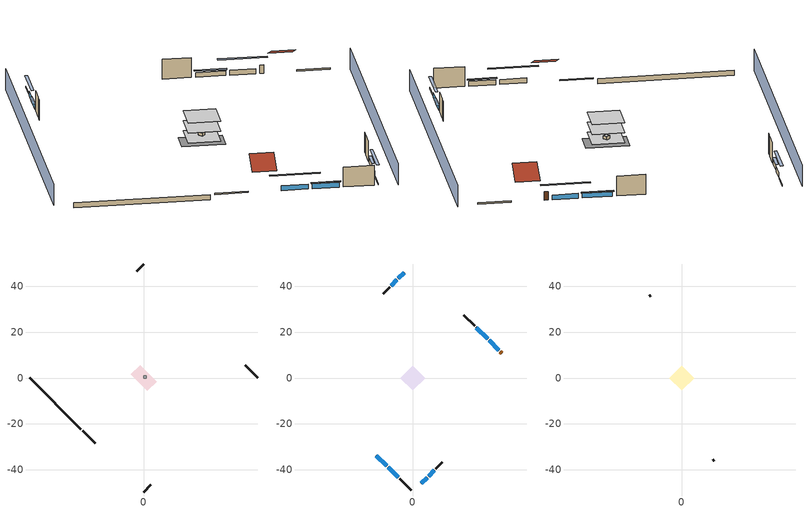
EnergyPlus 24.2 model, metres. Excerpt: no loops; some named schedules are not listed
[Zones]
central ac and furnace airloop ret air zone
 floor adiabatic (AdiabaticConst): 0,0 0,1 1,1 1,0 z0
 wall adiabatic (AdiabaticConst): 0,1 0,0 1,0 1,1 0,1 z0:1
 ceiling adiabatic (AdiabaticConst): 1,0 1,1 0,1 0,0 z1
crawlspace - vented
 floor foundation (Slab1 construction): -5.57,1.59 -1.59,5.57 5.57,-1.59 1.59,-5.57 z-0.91
 wall outside (RimJoist1 construction): -26.63,-22.94 -21.11,-28.46 z0.3:0.61
 wall outside (RimJoist2 construction): 0,49.57 -3.06,46.51 z0.3:0.61
 wall outside (RimJoist3 construction): 49.57,0 44.05,5.52 z0.3:0.61
 wall outside (RimJoist4 construction): 0,-49.57 3.06,-46.51 z0.3:0.61
 wall foundation (FoundationWall1 construction): -49.57,0 -27.29,-22.29 z-0.91:0.3
conditioned space
 floor to crawlspace - vented (Floor1 construction): -5.34,0 0,5.34 5.34,0 0,-5.34 z0.3
 floor adiabatic (AdiabaticFloorConstruction): -5.34,0 0,5.34 5.34,0 0,-5.34 z2.74
 wall outside (AdiabaticWallConstruction 1): 38.75,10.82 38.1,11.47 z0.3:2.34
 wall outside (AdiabaticWallConstruction): -15.81,-33.77 -11.4,-38.18 / -10.74,-38.83 -6.33,-43.24 z0.3:1.49; -3.72,45.86 -6.23,43.34 / -6.89,42.69 -9.4,40.17 / 37.45,12.13 33.17,16.4 / 3.72,-45.86 6.23,-43.34 / 6.89,-42.69 9.4,-40.17 z0.3:1.46; 32.51,17.06 27.61,21.96 z0.3:1.43
 wall outside (Wall1 construction): -5.67,-43.9 -0.66,-48.92 z0.3:5.18
 wall outside (Wall2 construction): -10.06,39.52 -12.84,36.73 z0.3:5.18
 wall outside (Wall3 construction): 26.96,22.62 22.21,27.36 z0.3:5.18
 wall outside (Wall4 construction): 10.06,-39.52 12.84,-36.73 z0.3:5.18
 window (WindowConstruction): -15.81,-33.77 -11.4,-38.18 z0.3:1.49
 window (WindowConstruction 1): -10.74,-38.83 -6.33,-43.24 z0.3:1.49
 window (WindowConstruction 2): -3.72,45.85 -6.23,43.34 z0.3:1.46
 window (WindowConstruction 3): -6.89,42.69 -9.4,40.17 z0.3:1.46
 window (WindowConstruction 4): 37.44,12.13 33.17,16.4 z0.3:1.46
 window (WindowConstruction 5): 32.51,17.06 27.61,21.96 z0.3:1.43
 window (WindowConstruction 6): 3.72,-45.85 6.23,-43.34 z0.3:1.46
 window (WindowConstruction 7): 6.89,-42.69 9.4,-40.17 z0.3:1.46
 door (Door): 38.75,10.82 38.1,11.47 z0.3:2.34
 ceiling adiabatic (AdiabaticFloorConstruction): 0,-5.34 5.34,0 0,5.34 -5.34,0 z2.74
attic - vented
 floor to conditioned space (Floor2 construction Reversed): -5.34,0 0,5.34 5.34,0 0,-5.34 z5.18
 wall outside (Wall5 construction): -13.5,36.07 -14.07,35.5 z0.3:5.18
 wall outside (Wall6 construction): 13.5,-36.07 14.07,-35.5 z0.3:5.18
 roof outside (Roof1 construction): -16.46,-33.11,5.18 -12.89,-29.54,7.71 -16.88,-25.55,7.71 -20.46,-29.12,5.18
 roof outside (Roof2 construction): 39.41,10.17,5.18 35.83,6.6,7.71 39.83,2.6,7.71 43.4,6.17,5.18
shading: 3.23,-52.81 52.81,-3.23 / -3.23,52.81 -52.81,3.23 z0:5.18; -9.46,-40.12 -17.75,-31.83 -18.18,-32.26 -9.89,-40.55 z4.24; -6.11,-43.46 -10.95,-38.62 -11.39,-39.05 -6.54,-43.89 z1.8; -8.17,41.4 -1.78,47.79 -2.21,48.23 -8.6,41.83 z4.21; -9.62,39.96 -6.67,42.9 -7.1,43.33 -10.05,40.39 z1.77; 31.23,18.34 39.38,10.19 39.82,10.62 31.66,18.77 z4.21; 27.4,22.18 32.73,16.85 33.16,17.28 27.83,22.61 z1.74; 8.17,-41.4 1.78,-47.79 2.21,-48.23 8.6,-41.83 z4.21; 9.62,-39.96 6.67,-42.9 7.1,-43.33 10.05,-40.39 z1.77
[Building]
Building 1: Terrain=Suburbs
[Site:Location]
Portland Intl Arpt_OR: Latitude {deg}=45.59; Longitude {deg}=-122.6; Time Zone {hr}=-8; Elevation {m}=33; Keep Site Location Information=Yes
[Site:GroundTemperature:Shallow]
10.2558, 8.96328, 8.85977, 9.47314, 11.9355, 14.3863, 16.5111, 17.8571, 17.9714, 16.8767, 14.8061, 12.4304
[Site:WaterMainsTemperature]
Calculation Method=Schedule; Temperature Schedule=mains temperature schedule
[Material] Roughness=Rough; Thermal Absorptance=0.9
Name | Thickness {m} | Conductivity {W/m-K} | Density {kg/m3} | Specific Heat {J/kg-K} | Solar Absorptance | Visible Absorptance
asphalt or fiberglass shingles | 0.00635 | 0.162714 | 1121.4 | 1465.45 | 0.85 | 0.85
ceiling loosefill ins | 0.0846667 | 0.0480833 | 16.02 | 1046.75 | 0.7 | 0.7
ceiling stud and cavity | 0.1397 | 0.0920385 | 65.682 | 1177.47 | 0.7 | 0.7
concrete 8.0 in. | 0.2032 | 1.803125 | 2242.8 | 837.4 | 0.7 | 0.7
door material | 0.04445 | 0.0612267 | 512.64 | 1214.23 | 0.7 | 0.7
floor covering | 0.0127 | 0.0433444 | 54.468 | 1339.84 | 0.6 | 0.6
floor rigid ins; wall rigid ins | 0.512978 | 0.029427 | 32.04 | 1214.23 | 0.7 | 0.7
floor stud and cavity | 0.1397 | 0.923637 | 92.3553 | 1139.71 | 0.7 | 0.7
floor stud and cavity 1 | 0.1397 | 1.75129 | 37.0049 | 1207.88 | 0.7 | 0.7
furniture material conditioned space 1 | 0.1524 | 0.115458 | 640.8 | 1214.23 | 0.6 | 0.6
gypsum board | 0.0127 | 0.160291 | 801 | 837.4 | 0.6 | 0.6
osb sheathing 0.5 in. | 0.0127 | 0.115458 | 512.64 | 1214.23 | 0.6 | 0.6
osb sheathing 0.5 in. 1 | 0.0127 | 0.115458 | 512.64 | 1214.23 | 0.7 | 0.7
osb sheathing 0.75 in. | 0.01905 | 0.115458 | 512.64 | 1214.23 | 0.7 | 0.7
rim joist stud and cavity | 0.0508 | 0.178688 | 50.32683 | 1063.81 | 0.6 | 0.6
roof rigid ins | 0.00281632 | 0.029427 | 32.04 | 1214.23 | 0.7 | 0.7
soil 0.5 in. | 0.0127 | 1.3848 | 1842.3 | 418.7 | 0.7 | 0.7
wall stud and cavity | 0.1397 | 0.550994 | 139.0536 | 1170.24 | 0.7 | 0.7
wall stud and cavity 1 | 0.1397 | 0.727959 | 139.0536 | 1170.24 | 0.6 | 0.6
wall stud and cavity 2 | 0.0889 | 0.380278 | 52.3479 | 1209.89 | 0.7 | 0.7
wall stud and cavity 3 | 0.0889 | 0.391764 | 83.0341 | 1211.67 | 0.7 | 0.7
wood siding | 0.0254 | 0.102417 | 544.68 | 1172.36 | 0.85 | 0.85
wood siding 1; wood siding 2 | 0.0254 | 0.102417 | 544.68 | 1172.36 | 0.7 | 0.7
[Material:NoMass]
Adiabatic: Roughness=Rough; Thermal Resistance {m2-K/W}=176.1; Thermal Absorptance=0.9; Solar Absorptance=0.7; Visible Absorptance=0.7
[WindowMaterial:SimpleGlazingSystem]
WindowMaterial: U-Factor {W/m2-K}=2.15764; Solar Heat Gain Coefficient=0.44
[Construction]
AdiabaticConst: Adiabatic
AdiabaticFloorConstruction: floor stud and cavity 1, floor rigid ins, osb sheathing 0.75 in., floor covering
AdiabaticWallConstruction: wood siding 1, wall rigid ins, wall stud and cavity 2, gypsum board
AdiabaticWallConstruction 1: wood siding 2, wall rigid ins, wall stud and cavity 2, gypsum board
Door: door material
Floor1 construction: floor stud and cavity, osb sheathing 0.75 in., floor covering
Floor2 construction Reversed: gypsum board, ceiling stud and cavity, ceiling loosefill ins
FoundationWall1 construction: concrete 8.0 in.
furniture construction conditioned space 1: furniture material conditioned space 1
PartitionWallConstruction: gypsum board, wall stud and cavity 3, gypsum board
RimJoist1 construction; RimJoist2 construction; RimJoist3 construction; RimJoist4 construction: wood siding, rim joist stud and cavity
Roof1 construction; Roof2 construction: asphalt or fiberglass shingles, roof rigid ins, osb sheathing 0.5 in.
Slab1 construction: soil 0.5 in.
Wall1 construction; Wall2 construction; Wall3 construction; Wall4 construction: wood siding, osb sheathing 0.5 in. 1, wall stud and cavity, gypsum board
Wall5 construction; Wall6 construction: wood siding, osb sheathing 0.5 in. 1, wall stud and cavity 1
WindowConstruction; WindowConstruction 1; WindowConstruction 2; WindowConstruction 3; WindowConstruction 4; WindowConstruction 5; WindowConstruction 6; WindowConstruction 7: WindowMaterial
[Zone] Multiplier=1
Name | Volume {m3} | Part of Total Floor Area
attic - vented | 32.1115 | Yes
central ac and furnace airloop ret air zone | 1 | No
conditioned space | 278.185 | Yes
crawlspace - vented | 69.5462 | Yes
[Space]
Name | Zone | Volume {m3} | Space Type
attic - vented 1 | attic - vented | 32.1115
central ac and furnace airloop ret air space | central ac and furnace airloop ret air zone |  | Plenum Space Type
conditioned space 1 | conditioned space | 278.185
crawlspace - vented 1 | crawlspace - vented | 69.5462
[ZoneInfiltration:EffectiveLeakageArea]
infil attic - vented 1: Zone or Space=attic - vented 1; Schedule=Always On Discrete; Effective Air Leakage Area {cm2}=1901.23; Stack Coefficient=0.000117438; Wind Coefficient=4.10224e-05
[ZoneMixing] Schedule=Always On Continuous; Design Flow Rate Calculation Method=Flow/Zone; Design Flow Rate {m3/s}=0
Name | Zone or Space | Source Zone or Space
whole house fan mix | attic - vented | conditioned space
central ac and furnace airloop_0 ZoneMixDZToCond mix | conditioned space | crawlspace - vented
central ac and furnace airloop_0 ZoneMixCondToDZ mix | crawlspace - vented | conditioned space
[SpaceList]
Plenum Space Type: central ac and furnace airloop ret air space
[OtherEquipment] Design Level Calculation Method=EquipmentLevel
Name | Fuel Type | Zone or ZoneList or Space or SpaceList | Schedule | Design Level {W} | Fraction Latent | Fraction Radiant | Fraction Lost
central ac and furnace airloop_0 RetCondToRP; central ac and furnace airloop_0 RetSensLkToRP | None | central ac and furnace airloop ret air space | Always On Discrete | 0 | 0 | 0 | 0
central ac and furnace airloop_0 RetLatLkToRP | None | central ac and furnace airloop ret air space | Always On Discrete | 0 | 1 | 0 | 0
central ac and furnace airloop_0 SupCondToLv; central ac and furnace airloop_0 SupSensLkToCond; mech vent house fan sensible load; water heater sens | None | conditioned space 1 | Always On Discrete | 0 | 0 | 0 | 0
central ac and furnace airloop_0 SupLatLkToCond; mech vent house fan latent load; water heater lat | None | conditioned space 1 | Always On Discrete | 0 | 1 | 0 | 0
clothes dryer 1 | Electricity | conditioned space 1 | clothes_dryer | 0 | 0.015 | 0.081 | 0.85
cooking range 1 | NaturalGas | conditioned space 1 | cooking_range | 2220.85 | 0.16 | 0.384 | 0.2
general water use latent | None | conditioned space 1 | general water use schedule | 44.1266 | 1 | 0 | 0
general water use sensible | None | conditioned space 1 | general water use schedule | -43.4886 | 0 | 0.6 | 0
water heater energy adjustment1 | Electricity | conditioned space 1 | Always On Discrete | 0.01 | 0 | 0 | 1
central ac and furnace airloop_0 RetCondToDZ; central ac and furnace airloop_0 SupCondToDZ; central ac and furnace airloop_0 SupSensLkToDZ | None | crawlspace - vented 1 | Always On Discrete | 0 | 0 | 0 | 0
central ac and furnace airloop_0 SupLatLkToDZ | None | crawlspace - vented 1 | Always On Discrete | 0 | 1 | 0 | 0
[SurfaceProperty:IncidentSolarMultiplier] Incident Solar Multiplier=1; Incident Solar Multiplier Schedule=trans schedule winter=0.85 summer=0.7
Window1; Window2; Window3; Window4; Window5; Window6; Window7; Window8
[InternalMass] Zone or ZoneList=conditioned space; Space or SpaceList=conditioned space 1
Name | Construction | Surface Area {m2}
furniture mass conditioned space 1 | furniture construction conditioned space 1 | 45.63397
partition wall mass | PartitionWallConstruction | 114.085
[Lights]
interior lighting: Zone or ZoneList or Space or SpaceList=conditioned space 1; Schedule=lighting_interior; Design Level Calculation Method=LightingLevel; Lighting Level {W}=237.911; Return Air Fraction=0; Fraction Radiant=0.6; Fraction Visible=0.2; Fraction Replaceable=1
[People]
occupants: Zone or ZoneList or Space or SpaceList=conditioned space 1; Number of People Schedule=occupants; Number of People Calculation Method=People; Number of People=2; Fraction Radiant=0.314171; Sensible Heat Fraction=0.56303; Activity Level Schedule=occupants activity schedule; Carbon Dioxide Generation Rate {m3/s-W}=0; Enable ASHRAE 55 Comfort Warnings=No; Mean Radiant Temperature Calculation Type=EnclosureAveraged
[ElectricEquipment] Zone or ZoneList or Space or SpaceList=conditioned space 1; Design Level Calculation Method=EquipmentLevel
Name | Schedule | Design Level {W} | Fraction Latent | Fraction Radiant | Fraction Lost
ceiling fan | ceiling_fan | 18.1589 | 0 | 0.558 | 0
clothes dryer | clothes_dryer | 1278.9 | 0.015 | 0.081 | 0.85
clothes washer | clothes_washer | 265.983 | 0.03 | 0.162 | 0.7
cooking range | cooking_range | 75.7785 | 0.16 | 0.384 | 0.2
fridge | fridge schedule | 52.0548 | 0 | 0.6 | 0
fridge 1 | fridge schedule 1 | 90.9498 | 0 | 0.6 | 0
mech vent bath fan 0 | mech vent bath fan 0 schedule | 30 | 0 | 0 | 1
mech vent house fan | mech vent house fan schedule | 0 | 0 | 0 | 1
mech vent house fan cfis | mech vent house fan cfis schedule | 0 | 0 | 0 | 0
mech vent range fan 0 | mech vent range fan 0 schedule | 30 | 0 | 0 | 1
misc plug loads | plug_loads_other | 145.912 | 0.021 | 0.558 | 0.049
misc tv | plug_loads_tv | 183.697 | 0 | 0.6 | 0
whole house fan | Always On Discrete | 0 | 0 | 0 | 1
[ZoneInfiltration:DesignFlowRate] Schedule=Always On Discrete
Name | Zone or ZoneList or Space or SpaceList | Design Flow Rate Calculation Method | Design Flow Rate {m3/s} | Air Changes per Hour {1/hr} | Constant Term Coefficient | Temperature Term Coefficient | Velocity Term Coefficient | Velocity Squared Term Coefficient
infil flow; natural vent flow; whole house fan flow | conditioned space 1 | Flow/Zone | 0
crawlspace_vented 1 duct leakage imbalance infil flow | crawlspace - vented 1 | Flow/Zone | 0
infil crawlspace - vented 1 | crawlspace - vented 1 | AirChanges/Hour |  | 2.6013 | 1 | 0 | 0 | 0
[SurfaceProperty:ExposedFoundationPerimeter]
Slab1: Exposed Perimeter Calculation Method=TotalExposedPerimeter; Total Exposed Perimeter {m}=31.51632
[AirLoopHVAC:ReturnPlenum]
Air Loop HVAC Return Plenum 1: Zone=central ac and furnace airloop ret air zone
[Foundation:Kiva]
Foundation Kiva 1: Initial Indoor Air Temperature {C}=8.6388; Wall Height Above Grade {m}=0.3048; Wall Depth Below Slab {m}=0.2032
[Foundation:Kiva:Settings]
Soil Conductivity {W/m-K}=1.3848; Soil Density {kg/m3}=1842.3; Soil Specific Heat {J/kg-K}=418.7; Ground Solar Absorptivity=0.9; Ground Thermal Absorptivity=0.9; Ground Surface Roughness {m}=0.03; Far-Field Width {m}=40; Deep-Ground Boundary Condition=ZeroFlux; Deep-Ground Depth {m}=40; Minimum Cell Dimension {m}=0.2; Maximum Cell Growth Coefficient=3; Simulation Timestep=Timestep
[Exterior:Lights]
exterior lighting: Schedule=exterior lighting schedule; Design Level {W}=9.28603
[EnergyManagementSystem:Sensor] Output:Variable or Output:Meter Index Key=crawlspace - vented
Name | Output:Variable or Output:Meter
central_ac_and_furnace_airloop_0_DZ_T_s | Zone Air Temperature
central_ac_and_furnace_airloop_0_DZ_W_s | Zone Mean Air Humidity Ratio
[Schedule:Constant]
Name | Hourly Value
Always On Continuous; Always On Discrete; mech vent house fan schedule; mech vent house fan cfis schedule | 1
occupants activity schedule | 117.228
fridge schedule; fridge schedule 1 | 0
[Schedule:Day:Interval]
trans schedule winter=0.85 summer=0.7 day; trans schedule winter=0.85 summer=0.7 day 2: No, 24:00, 0.85
trans schedule winter=0.85 summer=0.7 day 1: No, 24:00, 0.7
trans schedule winter=0.85 summer=0.7 default day; mech vent bath fan 0 schedule default day; mech vent range fan 0 schedule default day; general water use schedule default day; exterior lighting schedule default day: No, 24:00, 0
mech vent bath fan 0 schedule day: No, 04:00, 0, 05:00, 1, 24:00, 0
mech vent range fan 0 schedule day: No, 17:00, 0, 18:00, 1, 24:00, 0
general water use schedule day: No, 01:00, 0.315068, 03:00, 0.287671, 04:00, 0.342466, 05:00, 0.369863, 06:00, 0.520548, 07:00, 0.60274, 08:00, 0.534247, 10:00, 0.506849, 11:00, 0.465753, 14:00, 0.479452, 15:00, 0.534247, 16:00, 0.589041, 17:00, 0.69863, 18:00, 0.876712, 19:00, 0.890411, 20:00, 0.986301, 21:00, 1, 22:00, 0.863014, 23:00, 0.616438, 24:00, 0.465753
exterior lighting schedule day: No, 01:00, 0.566667, 03:00, 0.524167, 05:00, 0.495833, 06:00, 0.5525, 07:00, 0.623333, 08:00, 0.580833, 09:00, 0.439167, 10:00, 0.354167, 12:00, 0.34, 13:00, 0.354167, 14:00, 0.396667, 15:00, 0.425, 16:00, 0.495833, 17:00, 0.623333, 18:00, 0.793333, 19:00, 0.906667, 20:00, 0.963333, 21:00, 0.991667, 22:00, 0.920833, 23:00, 0.793333, 24:00, 0.665833
exterior lighting schedule day 1: No, 01:00, 0.528571, 03:00, 0.488929, 05:00, 0.4625, 06:00, 0.515357, 07:00, 0.581429, 08:00, 0.541786, 09:00, 0.409643, 10:00, 0.330357, 12:00, 0.317143, 13:00, 0.330357, 14:00, 0.37, 15:00, 0.396429, 16:00, 0.4625, 17:00, 0.581429, 18:00, 0.74, 19:00, 0.845714, 20:00, 0.898571, 21:00, 0.925, 22:00, 0.858929, 23:00, 0.74, 24:00, 0.621071
exterior lighting schedule day 2: No, 01:00, 0.485714, 03:00, 0.449286, 05:00, 0.425, 06:00, 0.473571, 07:00, 0.534286, 08:00, 0.497857, 09:00, 0.376429, 10:00, 0.303571, 12:00, 0.291429, 13:00, 0.303571, 14:00, 0.34, 15:00, 0.364286, 16:00, 0.425, 17:00, 0.534286, 18:00, 0.68, 19:00, 0.777143, 20:00, 0.825714, 21:00, 0.85, 22:00, 0.789286, 23:00, 0.68, 24:00, 0.570714
exterior lighting schedule day 3: No, 01:00, 0.442857, 03:00, 0.409643, 05:00, 0.3875, 06:00, 0.431786, 07:00, 0.487143, 08:00, 0.453929, 09:00, 0.343214, 10:00, 0.276786, 12:00, 0.265714, 13:00, 0.276786, 14:00, 0.31, 15:00, 0.332143, 16:00, 0.3875, 17:00, 0.487143, 18:00, 0.62, 19:00, 0.708571, 20:00, 0.752857, 21:00, 0.775, 22:00, 0.719643, 23:00, 0.62, 24:00, 0.520357
exterior lighting schedule day 4: No, 01:00, 0.4, 03:00, 0.37, 05:00, 0.35, 06:00, 0.39, 07:00, 0.44, 08:00, 0.41, 09:00, 0.31, 10:00, 0.25, 12:00, 0.24, 13:00, 0.25, 14:00, 0.28, 15:00, 0.3, 16:00, 0.35, 17:00, 0.44, 18:00, 0.56, 19:00, 0.64, 20:00, 0.68, 21:00, 0.7, 22:00, 0.65, 23:00, 0.56, 24:00, 0.47
exterior lighting schedule day 5: No, 01:00, 0.380952, 03:00, 0.352381, 05:00, 0.333333, 06:00, 0.371429, 07:00, 0.419048, 08:00, 0.390476, 09:00, 0.295238, 10:00, 0.238095, 12:00, 0.228571, 13:00, 0.238095, 14:00, 0.266667, 15:00, 0.285714, 16:00, 0.333333, 17:00, 0.419048, 18:00, 0.533333, 19:00, 0.609524, 20:00, 0.647619, 21:00, 0.666667, 22:00, 0.619048, 23:00, 0.533333, 24:00, 0.447619
exterior lighting schedule day 6: No, 01:00, 0.390476, 03:00, 0.36119, 05:00, 0.341667, 06:00, 0.380714, 07:00, 0.429524, 08:00, 0.400238, 09:00, 0.302619, 10:00, 0.244048, 12:00, 0.234286, 13:00, 0.244048, 14:00, 0.273333, 15:00, 0.292857, 16:00, 0.341667, 17:00, 0.429524, 18:00, 0.546667, 19:00, 0.624762, 20:00, 0.66381, 21:00, 0.683333, 22:00, 0.634524, 23:00, 0.546667, 24:00, 0.45881
exterior lighting schedule day 7: No, 01:00, 0.419048, 03:00, 0.387619, 05:00, 0.366667, 06:00, 0.408571, 07:00, 0.460952, 08:00, 0.429524, 09:00, 0.324762, 10:00, 0.261905, 12:00, 0.251429, 13:00, 0.261905, 14:00, 0.293333, 15:00, 0.314286, 16:00, 0.366667, 17:00, 0.460952, 18:00, 0.586667, 19:00, 0.670476, 20:00, 0.712381, 21:00, 0.733333, 22:00, 0.680952, 23:00, 0.586667, 24:00, 0.492381
exterior lighting schedule day 8: No, 01:00, 0.466667, 03:00, 0.431667, 05:00, 0.408333, 06:00, 0.455, 07:00, 0.513333, 08:00, 0.478333, 09:00, 0.361667, 10:00, 0.291667, 12:00, 0.28, 13:00, 0.291667, 14:00, 0.326667, 15:00, 0.35, 16:00, 0.408333, 17:00, 0.513333, 18:00, 0.653333, 19:00, 0.746667, 20:00, 0.793333, 21:00, 0.816667, 22:00, 0.758333, 23:00, 0.653333, 24:00, 0.548333
[Schedule:Week:Daily]
trans schedule winter=0.85 summer=0.7 Week Rule - Jan1-May26: trans schedule winter=0.85 summer=0.7 day, trans schedule winter=0.85 summer=0.7 day, trans schedule winter=0.85 summer=0.7 day, trans schedule winter=0.85 summer=0.7 day, trans schedule winter=0.85 summer=0.7 day, trans schedule winter=0.85 summer=0.7 day, trans schedule winter=0.85 summer=0.7 day, trans schedule winter=0.85 summer=0.7 default day, trans schedule winter=0.85 summer=0.7 default day, trans schedule winter=0.85 summer=0.7 default day, trans schedule winter=0.85 summer=0.7 default day, trans schedule winter=0.85 summer=0.7 default day
trans schedule winter=0.85 summer=0.7 Week Rule - May27-Jun2: trans schedule winter=0.85 summer=0.7 day, trans schedule winter=0.85 summer=0.7 day, trans schedule winter=0.85 summer=0.7 day, trans schedule winter=0.85 summer=0.7 day, trans schedule winter=0.85 summer=0.7 day, trans schedule winter=0.85 summer=0.7 day 1, trans schedule winter=0.85 summer=0.7 day 1, trans schedule winter=0.85 summer=0.7 default day, trans schedule winter=0.85 summer=0.7 default day, trans schedule winter=0.85 summer=0.7 default day, trans schedule winter=0.85 summer=0.7 default day, trans schedule winter=0.85 summer=0.7 default day
trans schedule winter=0.85 summer=0.7 Week Rule - Jun3-Sep29: trans schedule winter=0.85 summer=0.7 day 1, trans schedule winter=0.85 summer=0.7 day 1, trans schedule winter=0.85 summer=0.7 day 1, trans schedule winter=0.85 summer=0.7 day 1, trans schedule winter=0.85 summer=0.7 day 1, trans schedule winter=0.85 summer=0.7 day 1, trans schedule winter=0.85 summer=0.7 day 1, trans schedule winter=0.85 summer=0.7 default day, trans schedule winter=0.85 summer=0.7 default day, trans schedule winter=0.85 summer=0.7 default day, trans schedule winter=0.85 summer=0.7 default day, trans schedule winter=0.85 summer=0.7 default day
trans schedule winter=0.85 summer=0.7 Week Rule - Sep30-Oct6: trans schedule winter=0.85 summer=0.7 day 1, trans schedule winter=0.85 summer=0.7 day 2, trans schedule winter=0.85 summer=0.7 day 2, trans schedule winter=0.85 summer=0.7 day 2, trans schedule winter=0.85 summer=0.7 day 2, trans schedule winter=0.85 summer=0.7 day 2, trans schedule winter=0.85 summer=0.7 day 2, trans schedule winter=0.85 summer=0.7 default day, trans schedule winter=0.85 summer=0.7 default day, trans schedule winter=0.85 summer=0.7 default day, trans schedule winter=0.85 summer=0.7 default day, trans schedule winter=0.85 summer=0.7 default day
trans schedule winter=0.85 summer=0.7 Week Rule - Oct7-Dec31: trans schedule winter=0.85 summer=0.7 day 2, trans schedule winter=0.85 summer=0.7 day 2, trans schedule winter=0.85 summer=0.7 day 2, trans schedule winter=0.85 summer=0.7 day 2, trans schedule winter=0.85 summer=0.7 day 2, trans schedule winter=0.85 summer=0.7 day 2, trans schedule winter=0.85 summer=0.7 day 2, trans schedule winter=0.85 summer=0.7 default day, trans schedule winter=0.85 summer=0.7 default day, trans schedule winter=0.85 summer=0.7 default day, trans schedule winter=0.85 summer=0.7 default day, trans schedule winter=0.85 summer=0.7 default day
mech vent bath fan 0 schedule Week Rule - Jan1-Dec31: mech vent bath fan 0 schedule day, mech vent bath fan 0 schedule day, mech vent bath fan 0 schedule day, mech vent bath fan 0 schedule day, mech vent bath fan 0 schedule day, mech vent bath fan 0 schedule day, mech vent bath fan 0 schedule day, mech vent bath fan 0 schedule default day, mech vent bath fan 0 schedule default day, mech vent bath fan 0 schedule default day, mech vent bath fan 0 schedule default day, mech vent bath fan 0 schedule default day
mech vent range fan 0 schedule Week Rule - Jan1-Dec31: mech vent range fan 0 schedule day, mech vent range fan 0 schedule day, mech vent range fan 0 schedule day, mech vent range fan 0 schedule day, mech vent range fan 0 schedule day, mech vent range fan 0 schedule day, mech vent range fan 0 schedule day, mech vent range fan 0 schedule default day, mech vent range fan 0 schedule default day, mech vent range fan 0 schedule default day, mech vent range fan 0 schedule default day, mech vent range fan 0 schedule default day
general water use schedule Week Rule - Jan1-Dec31: general water use schedule day, general water use schedule day, general water use schedule day, general water use schedule day, general water use schedule day, general water use schedule day, general water use schedule day, general water use schedule default day, general water use schedule default day, general water use schedule default day, general water use schedule default day, general water use schedule default day
exterior lighting schedule Week Rule - Jan1-Jan27: exterior lighting schedule day, exterior lighting schedule day, exterior lighting schedule day, exterior lighting schedule day, exterior lighting schedule day, exterior lighting schedule day, exterior lighting schedule day, exterior lighting schedule default day, exterior lighting schedule default day, exterior lighting schedule default day, exterior lighting schedule default day, exterior lighting schedule default day
exterior lighting schedule Week Rule - Jan28-Feb3: exterior lighting schedule day, exterior lighting schedule day, exterior lighting schedule day, exterior lighting schedule day, exterior lighting schedule day 1, exterior lighting schedule day 1, exterior lighting schedule day 1, exterior lighting schedule default day, exterior lighting schedule default day, exterior lighting schedule default day, exterior lighting schedule default day, exterior lighting schedule default day
exterior lighting schedule Week Rule - Feb4-Feb24: exterior lighting schedule day 1, exterior lighting schedule day 1, exterior lighting schedule day 1, exterior lighting schedule day 1, exterior lighting schedule day 1, exterior lighting schedule day 1, exterior lighting schedule day 1, exterior lighting schedule default day, exterior lighting schedule default day, exterior lighting schedule default day, exterior lighting schedule default day, exterior lighting schedule default day
exterior lighting schedule Week Rule - Feb25-Mar3: exterior lighting schedule day 1, exterior lighting schedule day 1, exterior lighting schedule day 1, exterior lighting schedule day 1, exterior lighting schedule day 2, exterior lighting schedule day 2, exterior lighting schedule day 2, exterior lighting schedule default day, exterior lighting schedule default day, exterior lighting schedule default day, exterior lighting schedule default day, exterior lighting schedule default day
exterior lighting schedule Week Rule - Mar4-Mar31: exterior lighting schedule day 2, exterior lighting schedule day 2, exterior lighting schedule day 2, exterior lighting schedule day 2, exterior lighting schedule day 2, exterior lighting schedule day 2, exterior lighting schedule day 2, exterior lighting schedule default day, exterior lighting schedule default day, exterior lighting schedule default day, exterior lighting schedule default day, exterior lighting schedule default day
exterior lighting schedule Week Rule - Apr1-Apr28: exterior lighting schedule day 3, exterior lighting schedule day 3, exterior lighting schedule day 3, exterior lighting schedule day 3, exterior lighting schedule day 3, exterior lighting schedule day 3, exterior lighting schedule day 3, exterior lighting schedule default day, exterior lighting schedule default day, exterior lighting schedule default day, exterior lighting schedule default day, exterior lighting schedule default day
exterior lighting schedule Week Rule - Apr29-May5: exterior lighting schedule day 3, exterior lighting schedule day 3, exterior lighting schedule day 4, exterior lighting schedule day 4, exterior lighting schedule day 4, exterior lighting schedule day 4, exterior lighting schedule day 4, exterior lighting schedule default day, exterior lighting schedule default day, exterior lighting schedule default day, exterior lighting schedule default day, exterior lighting schedule default day
exterior lighting schedule Week Rule - May6-May26: exterior lighting schedule day 4, exterior lighting schedule day 4, exterior lighting schedule day 4, exterior lighting schedule day 4, exterior lighting schedule day 4, exterior lighting schedule day 4, exterior lighting schedule day 4, exterior lighting schedule default day, exterior lighting schedule default day, exterior lighting schedule default day, exterior lighting schedule default day, exterior lighting schedule default day
exterior lighting schedule Week Rule - May27-Jun2: exterior lighting schedule day 4, exterior lighting schedule day 4, exterior lighting schedule day 4, exterior lighting schedule day 4, exterior lighting schedule day 4, exterior lighting schedule day 5, exterior lighting schedule day 5, exterior lighting schedule default day, exterior lighting schedule default day, exterior lighting schedule default day, exterior lighting schedule default day, exterior lighting schedule default day
exterior lighting schedule Week Rule - Jun3-Jun30: exterior lighting schedule day 5, exterior lighting schedule day 5, exterior lighting schedule day 5, exterior lighting schedule day 5, exterior lighting schedule day 5, exterior lighting schedule day 5, exterior lighting schedule day 5, exterior lighting schedule default day, exterior lighting schedule default day, exterior lighting schedule default day, exterior lighting schedule default day, exterior lighting schedule default day
exterior lighting schedule Week Rule - Jul1-Jul28: exterior lighting schedule day 6, exterior lighting schedule day 6, exterior lighting schedule day 6, exterior lighting schedule day 6, exterior lighting schedule day 6, exterior lighting schedule day 6, exterior lighting schedule day 6, exterior lighting schedule default day, exterior lighting schedule default day, exterior lighting schedule default day, exterior lighting schedule default day, exterior lighting schedule default day
exterior lighting schedule Week Rule - Jul29-Aug4: exterior lighting schedule day 6, exterior lighting schedule day 6, exterior lighting schedule day 6, exterior lighting schedule day 7, exterior lighting schedule day 7, exterior lighting schedule day 7, exterior lighting schedule day 7, exterior lighting schedule default day, exterior lighting schedule default day, exterior lighting schedule default day, exterior lighting schedule default day, exterior lighting schedule default day
exterior lighting schedule Week Rule - Aug5-Aug25: exterior lighting schedule day 7, exterior lighting schedule day 7, exterior lighting schedule day 7, exterior lighting schedule day 7, exterior lighting schedule day 7, exterior lighting schedule day 7, exterior lighting schedule day 7, exterior lighting schedule default day, exterior lighting schedule default day, exterior lighting schedule default day, exterior lighting schedule default day, exterior lighting schedule default day
exterior lighting schedule Week Rule - Aug26-Sep1: exterior lighting schedule day 7, exterior lighting schedule day 7, exterior lighting schedule day 7, exterior lighting schedule day 7, exterior lighting schedule day 7, exterior lighting schedule day 7, exterior lighting schedule day 8, exterior lighting schedule default day, exterior lighting schedule default day, exterior lighting schedule default day, exterior lighting schedule default day, exterior lighting schedule default day
exterior lighting schedule Week Rule - Sep2-Sep29: exterior lighting schedule day 8, exterior lighting schedule day 8, exterior lighting schedule day 8, exterior lighting schedule day 8, exterior lighting schedule day 8, exterior lighting schedule day 8, exterior lighting schedule day 8, exterior lighting schedule default day, exterior lighting schedule default day, exterior lighting schedule default day, exterior lighting schedule default day, exterior lighting schedule default day
exterior lighting schedule Week Rule - Sep30-Oct6: exterior lighting schedule day 8, exterior lighting schedule day 9, exterior lighting schedule day 9, exterior lighting schedule day 9, exterior lighting schedule day 9, exterior lighting schedule day 9, exterior lighting schedule day 9, exterior lighting schedule default day, exterior lighting schedule default day, exterior lighting schedule default day, exterior lighting schedule default day, exterior lighting schedule default day
exterior lighting schedule Week Rule - Oct7-Oct27: exterior lighting schedule day 9, exterior lighting schedule day 9, exterior lighting schedule day 9, exterior lighting schedule day 9, exterior lighting schedule day 9, exterior lighting schedule day 9, exterior lighting schedule day 9, exterior lighting schedule default day, exterior lighting schedule default day, exterior lighting schedule default day, exterior lighting schedule default day, exterior lighting schedule default day
exterior lighting schedule Week Rule - Oct28-Nov3: exterior lighting schedule day 9, exterior lighting schedule day 9, exterior lighting schedule day 9, exterior lighting schedule day 9, exterior lighting schedule day 10, exterior lighting schedule day 10, exterior lighting schedule day 10, exterior lighting schedule default day, exterior lighting schedule default day, exterior lighting schedule default day, exterior lighting schedule default day, exterior lighting schedule default day
exterior lighting schedule Week Rule - Nov4-Nov24: exterior lighting schedule day 10, exterior lighting schedule day 10, exterior lighting schedule day 10, exterior lighting schedule day 10, exterior lighting schedule day 10, exterior lighting schedule day 10, exterior lighting schedule day 10, exterior lighting schedule default day, exterior lighting schedule default day, exterior lighting schedule default day, exterior lighting schedule default day, exterior lighting schedule default day
exterior lighting schedule Week Rule - Nov25-Dec1: exterior lighting schedule day 10, exterior lighting schedule day 10, exterior lighting schedule day 10, exterior lighting schedule day 10, exterior lighting schedule day 10, exterior lighting schedule day 10, exterior lighting schedule day 11, exterior lighting schedule default day, exterior lighting schedule default day, exterior lighting schedule default day, exterior lighting schedule default day, exterior lighting schedule default day
exterior lighting schedule Week Rule - Dec2-Dec31: exterior lighting schedule day 11, exterior lighting schedule day 11, exterior lighting schedule day 11, exterior lighting schedule day 11, exterior lighting schedule day 11, exterior lighting schedule day 11, exterior lighting schedule day 11, exterior lighting schedule default day, exterior lighting schedule default day, exterior lighting schedule default day, exterior lighting schedule default day, exterior lighting schedule default day
[Schedule:Year]
trans schedule winter=0.85 summer=0.7: trans schedule winter=0.85 summer=0.7 Week Rule - Jan1-May26, 1, 1, 5, 26, trans schedule winter=0.85 summer=0.7 Week Rule - May27-Jun2, 5, 27, 6, 2, trans schedule winter=0.85 summer=0.7 Week Rule - Jun3-Sep29, 6, 3, 9, 29, trans schedule winter=0.85 summer=0.7 Week Rule - Sep30-Oct6, 9, 30, 10, 6, trans schedule winter=0.85 summer=0.7 Week Rule - Oct7-Dec31, 10, 7, 12, 31
mech vent bath fan 0 schedule: mech vent bath fan 0 schedule Week Rule - Jan1-Dec31, 1, 1, 12, 31
mech vent range fan 0 schedule: mech vent range fan 0 schedule Week Rule - Jan1-Dec31, 1, 1, 12, 31
general water use schedule: general water use schedule Week Rule - Jan1-Dec31, 1, 1, 12, 31
exterior lighting schedule: exterior lighting schedule Week Rule - Jan1-Jan27, 1, 1, 1, 27, exterior lighting schedule Week Rule - Jan28-Feb3, 1, 28, 2, 3, exterior lighting schedule Week Rule - Feb4-Feb24, 2, 4, 2, 24, exterior lighting schedule Week Rule - Feb25-Mar3, 2, 25, 3, 3, exterior lighting schedule Week Rule - Mar4-Mar31, 3, 4, 3, 31, exterior lighting schedule Week Rule - Apr1-Apr28, 4, 1, 4, 28, exterior lighting schedule Week Rule - Apr29-May5, 4, 29, 5, 5, exterior lighting schedule Week Rule - May6-May26, 5, 6, 5, 26, exterior lighting schedule Week Rule - May27-Jun2, 5, 27, 6, 2, exterior lighting schedule Week Rule - Jun3-Jun30, 6, 3, 6, 30, exterior lighting schedule Week Rule - Jul1-Jul28, 7, 1, 7, 28, exterior lighting schedule Week Rule - Jul29-Aug4, 7, 29, 8, 4, exterior lighting schedule Week Rule - Aug5-Aug25, 8, 5, 8, 25, exterior lighting schedule Week Rule - Aug26-Sep1, 8, 26, 9, 1, exterior lighting schedule Week Rule - Sep2-Sep29, 9, 2, 9, 29, exterior lighting schedule Week Rule - Sep30-Oct6, 9, 30, 10, 6, exterior lighting schedule Week Rule - Oct7-Oct27, 10, 7, 10, 27, exterior lighting schedule Week Rule - Oct28-Nov3, 10, 28, 11, 3, exterior lighting schedule Week Rule - Nov4-Nov24, 11, 4, 11, 24, exterior lighting schedule Week Rule - Nov25-Dec1, 11, 25, 12, 1, exterior lighting schedule Week Rule - Dec2-Dec31, 12, 2, 12, 31
[Schedule:File] File=in.schedules.csv; Rows to Skip at Top=1; Number of Hours of Data=8760; Column Separator=Comma; Interpolate to Timestep=Yes; Minutes per Item=15; Adjust Schedule for Daylight Savings=Yes
Name | Column Number
lighting_interior | 5
occupants | 1
ceiling_fan | 4
clothes_dryer | 8
clothes_washer | 7
cooking_range | 9
plug_loads_other | 2
plug_loads_tv | 3
[Schedule:Compact]
mains temperature schedule: Through: 01/01, For: AllDays, Until: 24:00, 13.0633, Through: 01/02, For: AllDays, Until: 24:00, 13.0189, Through: 01/03, For: AllDays, Until: 24:00, 12.975, Through: 01/04, For: AllDays, Until: 24:00, 12.9328, Through: 01/05, For: AllDays, Until: 24:00, 12.8917, Through: 01/06, For: AllDays, Until: 24:00, 12.8517, Through: 01/07, For: AllDays, Until: 24:00, 12.8122, Through: 01/08, For: AllDays, Until: 24:00, 12.7744, Through: 01/09, For: AllDays, Until: 24:00, 12.7378, Through: 01/10, For: AllDays, Until: 24:00, 12.7017, Through: 01/11, For: AllDays, Until: 24:00, 12.6672, Through: 01/12, For: AllDays, Until: 24:00, 12.6339, Through: 01/13, For: AllDays, Until: 24:00, 12.6017, Through: 01/14, For: AllDays, Until: 24:00, 12.5706, Through: 01/15, For: AllDays, Until: 24:00, 12.5411, Through: 01/16, For: AllDays, Until: 24:00, 12.5122, Through: 01/17, For: AllDays, Until: 24:00, 12.485, Through: 01/18, For: AllDays, Until: 24:00, 12.4583, Through: 01/19, For: AllDays, Until: 24:00, 12.4333, Through: 01/20, For: AllDays, Until: 24:00, 12.41, Through: 01/21, For: AllDays, Until: 24:00, 12.3872, Through: 01/22, For: AllDays, Until: 24:00, 12.3661, Through: 01/23, For: AllDays, Until: 24:00, 12.3456, Through: 01/24, For: AllDays, Until: 24:00, 12.3272, Through: 01/25, For: AllDays, Until: 24:00, 12.3094, Through: 01/26, For: AllDays, Until: 24:00, 12.2933, Through: 01/27, For: AllDays, Until: 24:00, 12.2783, Through: 01/28, For: AllDays, Until: 24:00, 12.2644, Through: 01/29, For: AllDays, Until: 24:00, 12.2517, Through: 01/30, For: AllDays, Until: 24:00, 12.2406, Through: 01/31, For: AllDays, Until: 24:00, 12.2306, Through: 02/01, For: AllDays, Until: 24:00, 12.2222, Through: 02/02, For: AllDays, Until: 24:00, 12.215, Through: 02/03, For: AllDays, Until: 24:00, 12.2089, Through: 02/04, For: AllDays, Until: 24:00, 12.2039, Through: 02/05, For: AllDays, Until: 24:00, 12.2006, Through: 02/06, For: AllDays, Until: 24:00, 12.1983, Through: 02/07, For: AllDays, Until: 24:00, 12.1978, Through: 02/08, For: AllDays, Until: 24:00, 12.1978, Through: 02/09, For: AllDays, Until: 24:00, 12.2, Through: 02/10, For: AllDays, Until: 24:00, 12.2028, Through: 02/11, For: AllDays, Until: 24:00, 12.2072, Through: 02/12, For: AllDays, Until: 24:00, 12.2128, Through: 02/13, For: AllDays, Until: 24:00, 12.2194, Through: 02/14, For: AllDays, Until: 24:00, 12.2278, Through: 02/15, For: AllDays, Until: 24:00, 12.2372, Through: 02/16, For: AllDays, Until: 24:00, 12.2483, Through: 02/17, For: AllDays, Until: 24:00, 12.26, Through: 02/18, For: AllDays, Until: 24:00, 12.2733, Through: 02/19, For: AllDays, Until: 24:00, 12.2883, Through: 02/20, For: AllDays, Until: 24:00, 12.3039, Through: 02/21, For: AllDays, Until: 24:00, 12.3211, Through: 02/22, For: AllDays, Until: 24:00, 12.3394, Through: 02/23, For: AllDays, Until: 24:00, 12.3594, Through: 02/24, For: AllDays, Until: 24:00, 12.38, Through: 02/25, For: AllDays, Until: 24:00, 12.4022, Through: 02/26, For: AllDays, Until: 24:00, 12.4256, Through: 02/27, For: AllDays, Until: 24:00, 12.4506, Through: 02/28, For: AllDays, Until: 24:00, 12.4761, Through: 03/01, For: AllDays, Until: 24:00, 12.5033, Through: 03/02, For: AllDays, Until: 24:00, 12.5317, Through: 03/03, For: AllDays, Until: 24:00, 12.5611, Through: 03/04, For: AllDays, Until: 24:00, 12.5917, Through: 03/05, For: AllDays, Until: 24:00, 12.6233, Through: 03/06, For: AllDays, Until: 24:00, 12.6567, Through: 03/07, For: AllDays, Until: 24:00, 12.6906, Through: 03/08, For: AllDays, Until: 24:00, 12.7261, Through: 03/09, For: AllDays, Until: 24:00, 12.7628, Through: 03/10, For: AllDays, Until: 24:00, 12.8, Through: 03/11, For: AllDays, Until: 24:00, 12.8389, Through: 03/12, For: AllDays, Until: 24:00, 12.8789, Through: 03/13, For: AllDays, Until: 24:00, 12.9194, Through: 03/14, For: AllDays, Until: 24:00, 12.9617, Through: 03/15, For: AllDays, Until: 24:00, 13.0044, Through: 03/16, For: AllDays, Until: 24:00, 13.0489, Through: 03/17, For: AllDays, Until: 24:00, 13.0939, Through: 03/18, For: AllDays, Until: 24:00, 13.14, Through: 03/19, For: AllDays, Until: 24:00, 13.1872, Through: 03/20, For: AllDays, Until: 24:00, 13.2356, Through: 03/21, For: AllDays, Until: 24:00, 13.285, Through: 03/22, For: AllDays, Until: 24:00, 13.335, Through: 03/23, For: AllDays, Until: 24:00, 13.3861, Through: 03/24, For: AllDays, Until: 24:00, 13.4383, Through: 03/25, For: AllDays, Until: 24:00, 13.4911, Through: 03/26, For: AllDays, Until: 24:00, 13.545, Through: 03/27, For: AllDays, Until: 24:00, 13.6, Through: 03/28, For: AllDays, Until: 24:00, 13.6556, Through: 03/29, For: AllDays, Until: 24:00, 13.7122, Through: 03/30, For: AllDays, Until: 24:00, 13.77, Through: 03/31, For: AllDays, Until: 24:00, 13.8283, Through: 04/01, For: AllDays, Until: 24:00, 13.8872, Through: 04/02, For: AllDays, Until: 24:00, 13.9472, Through: 04/03, For: AllDays, Until: 24:00, 14.0078, Through: 04/04, For: AllDays, Until: 24:00, 14.0689, Through: 04/05, For: AllDays, Until: 24:00, 14.1311, Through: 04/06, For: AllDays, Until: 24:00, 14.1944, Through: 04/07, For: AllDays, Until: 24:00, 14.2578, Through: 04/08, For: AllDays, Until: 24:00, 14.3222, Through: 04/09, For: AllDays, Until: 24:00, 14.3872, Through: 04/10, For: AllDays, Until: 24:00, 14.4528, Through: 04/11, For: AllDays, Until: 24:00, 14.5189, Through: 04/12, For: AllDays, Until: 24:00, 14.5856, Through: 04/13, For: AllDays, Until: 24:00, 14.6533, Through: 04/14, For: AllDays, Until: 24:00, 14.7211, Through: 04/15, For: AllDays, Until: 24:00, 14.7894, Through: 04/16, For: AllDays, Until: 24:00, 14.8589, Through: 04/17, For: AllDays, Until: 24:00, 14.9283, Through: 04/18, For: AllDays, Until: 24:00, 14.9983, Through: 04/19, For: AllDays, Until: 24:00, 15.0689, Through: 04/20, For: AllDays, Until: 24:00, 15.14, Through: 04/21, For: AllDays, Until: 24:00, 15.2111, Through: 04/22, For: AllDays, Until: 24:00, 15.2833, Through: 04/23, For: AllDays, Until: 24:00, 15.3556, Through: 04/24, For: AllDays, Until: 24:00, 15.4278, Through: 04/25, For: AllDays, Until: 24:00, 15.5006, Through: 04/26, For: AllDays, Until: 24:00, 15.5739, Through: 04/27, For: AllDays, Until: 24:00, 15.6478, Through: 04/28, For: AllDays, Until: 24:00, 15.7211, Through: 04/29, For: AllDays, Until: 24:00, 15.7956, Through: 04/30, For: AllDays, Until: 24:00, 15.8694, Through: 05/01, For: AllDays, Until: 24:00, 15.9439, Through: 05/02, For: AllDays, Until: 24:00, 16.0189, Through: 05/03, For: AllDays, Until: 24:00, 16.0939, Through: 05/04, For: AllDays, Until: 24:00, 16.1689, Through: 05/05, For: AllDays, Until: 24:00, 16.2439, Through: 05/06, For: AllDays, Until: 24:00, 16.3189, Through: 05/07, For: AllDays, Until: 24:00, 16.3944, Through: 05/08, For: AllDays, Until: 24:00, 16.4694, Through: 05/09, For: AllDays, Until: 24:00, 16.545, Through: 05/10, For: AllDays, Until: 24:00, 16.6206, Through: 05/11, For: AllDays, Until: 24:00, 16.6956, Through: 05/12, For: AllDays, Until: 24:00, 16.7711, Through: 05/13, For: AllDays, Until: 24:00, 16.8461, Through: 05/14, For: AllDays, Until: 24:00, 16.9217, Through: 05/15, For: AllDays, Until: 24:00, 16.9967, Through: 05/16, For: AllDays, Until: 24:00, 17.0717, Through: 05/17, For: AllDays, Until: 24:00, 17.1467, Through: 05/18, For: AllDays, Until: 24:00, 17.2211, Through: 05/19, For: AllDays, Until: 24:00, 17.2956, Through: 05/20, For: AllDays, Until: 24:00, 17.37, Through: 05/21, For: AllDays, Until: 24:00, 17.4439, Through: 05/22, For: AllDays, Until: 24:00, 17.5178, Through: 05/23, For: AllDays, Until: 24:00, 17.5911, Through: 05/24, For: AllDays, Until: 24:00, 17.6644, Through: 05/25, For: AllDays, Until: 24:00, 17.7372, Through: 05/26, For: AllDays, Until: 24:00, 17.8094, Through: 05/27, For: AllDays, Until: 24:00, 17.8817, Through: 05/28, For: AllDays, Until: 24:00, 17.9533, Through: 05/29, For: AllDays, Until: 24:00, 18.025, Through: 05/30, For: AllDays, Until: 24:00, 18.0961, Through: 05/31, For: AllDays, Until: 24:00, 18.1661, Through: 06/01, For: AllDays, Until: 24:00, 18.2361, Through: 06/02, For: AllDays, Until: 24:00, 18.3061, Through: 06/03, For: AllDays, Until: 24:00, 18.375, Through: 06/04, For: AllDays, Until: 24:00, 18.4433, Through: 06/05, For: AllDays, Until: 24:00, 18.5111, Through: 06/06, For: AllDays, Until: 24:00, 18.5789, Through: 06/07, For: AllDays, Until: 24:00, 18.6456, Through: 06/08, For: AllDays, Until: 24:00, 18.7117, Through: 06/09, For: AllDays, Until: 24:00, 18.7772, Through: 06/10, For: AllDays, Until: 24:00, 18.8417, Through: 06/11, For: AllDays, Until: 24:00, 18.9061, Through: 06/12, For: AllDays, Until: 24:00, 18.9694, Through: 06/13, For: AllDays, Until: 24:00, 19.0322, Through: 06/14, For: AllDays, Until: 24:00, 19.0944, Through: 06/15, For: AllDays, Until: 24:00, 19.1556, Through: 06/16, For: AllDays, Until: 24:00, 19.2167, Through: 06/17, For: AllDays, Until: 24:00, 19.2761, Through: 06/18, For: AllDays, Until: 24:00, 19.335, Through: 06/19, For: AllDays, Until: 24:00, 19.3933, Through: 06/20, For: AllDays, Until: 24:00, 19.4506, Through: 06/21, For: AllDays, Until: 24:00, 19.5072, Through: 06/22, For: AllDays, Until: 24:00, 19.5628, Through: 06/23, For: AllDays, Until: 24:00, 19.6172, Through: 06/24, For: AllDays, Until: 24:00, 19.6711, Through: 06/25, For: AllDays, Until: 24:00, 19.7244, Through: 06/26, For: AllDays, Until: 24:00, 19.7761, Through: 06/27, For: AllDays, Until: 24:00, 19.8272, Through: 06/28, For: AllDays, Until: 24:00, 19.8772, Through: 06/29, For: AllDays, Until: 24:00, 19.9267, Through: 06/30, For: AllDays, Until: 24:00, 19.9744, Through: 07/01, For: AllDays, Until: 24:00, 20.0217, Through: 07/02, For: AllDays, Until: 24:00, 20.0678, Through: 07/03, For: AllDays, Until: 24:00, 20.1128, Through: 07/04, For: AllDays, Until: 24:00, 20.1567, Through: 07/05, For: AllDays, Until: 24:00, 20.1994, Through: 07/06, For: AllDays, Until: 24:00, 20.2417, Through: 07/07, For: AllDays, Until: 24:00, 20.2822, Through: 07/08, For: AllDays, Until: 24:00, 20.3222, Through: 07/09, For: AllDays, Until: 24:00, 20.3606, Through: 07/10, For: AllDays, Until: 24:00, 20.3978, Through: 07/11, For: AllDays, Until: 24:00, 20.4344, Through: 07/12, For: AllDays, Until: 24:00, 20.4694, Through: 07/13, For: AllDays, Until: 24:00, 20.5033, Through: 07/14, For: AllDays, Until: 24:00, 20.5367, Through: 07/15, For: AllDays, Until: 24:00, 20.5683, Through: 07/16, For: AllDays, Until: 24:00, 20.5983, Through: 07/17, For: AllDays, Until: 24:00, 20.6278, Through: 07/18, For: AllDays, Until: 24:00, 20.6561, Through: 07/19, For: AllDays, Until: 24:00, 20.6828, Through: 07/20, For: AllDays, Until: 24:00, 20.7089, Through: 07/21, For: AllDays, Until: 24:00, 20.7333, Through: 07/22, For: AllDays, Until: 24:00, 20.7561, Through: 07/23, For: AllDays, Until: 24:00, 20.7783, Through: 07/24, For: AllDays, Until: 24:00, 20.7989, Through: 07/25, For: AllDays, Until: 24:00, 20.8189, Through: 07/26, For: AllDays, Until: 24:00, 20.8367, Through: 07/27, For: AllDays, Until: 24:00, 20.8539, Through: 07/28, For: AllDays, Until: 24:00, 20.8694, Through: 07/29, For: AllDays, Until: 24:00, 20.8839, Through: 07/30, For: AllDays, Until: 24:00, 20.8972, Through: 07/31, For: AllDays, Until: 24:00, 20.9094, Through: 08/01, For: AllDays, Until: 24:00, 20.92, Through: 08/02, For: AllDays, Until: 24:00, 20.9289, Through: 08/03, For: AllDays, Until: 24:00, 20.9372, Through: 08/04, For: AllDays, Until: 24:00, 20.9439, Through: 08/05, For: AllDays, Until: 24:00, 20.9494, Through: 08/06, For: AllDays, Until: 24:00, 20.9533, Through: 08/07, For: AllDays, Until: 24:00, 20.9567, Through: 08/08, For: AllDays, Until: 24:00, 20.9578, Through: 08/09, For: AllDays, Until: 24:00, 20.9583, Through: 08/10, For: AllDays, Until: 24:00, 20.9572, Through: 08/11, For: AllDays, Until: 24:00, 20.955, Through: 08/12, For: AllDays, Until: 24:00, 20.9511, Through: 08/13, For: AllDays, Until: 24:00, 20.9467, Through: 08/14, For: AllDays, Until: 24:00, 20.94, Through: 08/15, For: AllDays, Until: 24:00, 20.9328, Through: 08/16, For: AllDays, Until: 24:00, 20.9239, Through: 08/17, For: AllDays, Until: 24:00, 20.9139, Through: 08/18, For: AllDays, Until: 24:00, 20.9028, Through: 08/19, For: AllDays, Until: 24:00, 20.89, Through: 08/20, For: AllDays, Until: 24:00, 20.8761, Through: 08/21, For: AllDays, Until: 24:00, 20.8611, Through: 08/22, For: AllDays, Until: 24:00, 20.8444, Through: 08/23, For: AllDays, Until: 24:00, 20.8267, Through: 08/24, For: AllDays, Until: 24:00, 20.8078, Through: 08/25, For: AllDays, Until: 24:00, 20.7872, Through: 08/26, For: AllDays, Until: 24:00, 20.7661, Through: 08/27, For: AllDays, Until: 24:00, 20.7433, Through: 08/28, For: AllDays, Until: 24:00, 20.7194, Through: 08/29, For: AllDays, Until: 24:00, 20.6944, Through: 08/30, For: AllDays, Until: 24:00, 20.6678, Through: 08/31, For: AllDays, Until: 24:00, 20.64, Through: 09/01, For: AllDays, Until: 24:00, 20.6111, Through: 09/02, For: AllDays, Until: 24:00, 20.5811, Through: 09/03, For: AllDays, Until: 24:00, 20.55, Through: 09/04, For: AllDays, Until: 24:00, 20.5178, Through: 09/05, For: AllDays, Until: 24:00, 20.4844, Through: 09/06, For: AllDays, Until: 24:00, 20.4494, Through: 09/07, For: AllDays, Until: 24:00, 20.4139, Through: 09/08, For: AllDays, Until: 24:00, 20.3767, Through: 09/09, For: AllDays, Until: 24:00, 20.3389, Through: 09/10, For: AllDays, Until: 24:00, 20.2994, Through: 09/11, For: AllDays, Until: 24:00, 20.2594, Through: 09/12, For: AllDays, Until: 24:00, 20.2178, Through: 09/13, For: AllDays, Until: 24:00, 20.1756, Through: 09/14, For: AllDays, Until: 24:00, 20.1317, Through: 09/15, For: AllDays, Until: 24:00, 20.0872, Through: 09/16, For: AllDays, Until: 24:00, 20.0417, Through: 09/17, For: AllDays, Until: 24:00, 19.995, Through: 09/18, For: AllDays, Until: 24:00, 19.9472, Through: 09/19, For: AllDays, Until: 24:00, 19.8983, Through: 09/20, For: AllDays, Until: 24:00, 19.8489, Through: 09/21, For: AllDays, Until: 24:00, 19.7983, Through: 09/22, For: AllDays, Until: 24:00, 19.7467, Through: 09/23, For: AllDays, Until: 24:00, 19.6944, Through: 09/24, For: AllDays, Until: 24:00, 19.6406, Through: 09/25, For: AllDays, Until: 24:00, 19.5867, Through: 09/26, For: AllDays, Until: 24:00, 19.5311, Through: 09/27, For: AllDays, Until: 24:00, 19.475, Through: 09/28, For: AllDays, Until: 24:00, 19.4183, Through: 09/29, For: AllDays, Until: 24:00, 19.3606, Through: 09/30, For: AllDays, Until: 24:00, 19.3017, Through: 10/01, For: AllDays, Until: 24:00, 19.2422, Through: 10/02, For: AllDays, Until: 24:00, 19.1822, Through: 10/03, For: AllDays, Until: 24:00, 19.1211, Through: 10/04, For: AllDays, Until: 24:00, 19.0594, Through: 10/05, For: AllDays, Until: 24:00, 18.9967, Through: 10/06, For: AllDays, Until: 24:00, 18.9333, Through: 10/07, For: AllDays, Until: 24:00, 18.8694, Through: 10/08, For: AllDays, Until: 24:00, 18.805, Through: 10/09, For: AllDays, Until: 24:00, 18.74, Through: 10/10, For: AllDays, Until: 24:00, 18.6739, Through: 10/11, For: AllDays, Until: 24:00, 18.6072, Through: 10/12, For: AllDays, Until: 24:00, 18.5406, Through: 10/13, For: AllDays, Until: 24:00, 18.4728, Through: 10/14, For: AllDays, Until: 24:00, 18.4044, Through: 10/15, For: AllDays, Until: 24:00, 18.3356, Through: 10/16, For: AllDays, Until: 24:00, 18.2661, Through: 10/17, For: AllDays, Until: 24:00, 18.1967, Through: 10/18, For: AllDays, Until: 24:00, 18.1261, Through: 10/19, For: AllDays, Until: 24:00, 18.0556, Through: 10/20, For: AllDays, Until: 24:00, 17.9844, Through: 10/21, For: AllDays, Until: 24:00, 17.9128, Through: 10/22, For: AllDays, Until: 24:00, 17.8406, Through: 10/23, For: AllDays, Until: 24:00, 17.7683, Through: 10/24, For: AllDays, Until: 24:00, 17.6956, Through: 10/25, For: AllDays, Until: 24:00, 17.6228, Through: 10/26, For: AllDays, Until: 24:00, 17.5494, Through: 10/27, For: AllDays, Until: 24:00, 17.4756, Through: 10/28, For: AllDays, Until: 24:00, 17.4017, Through: 10/29, For: AllDays, Until: 24:00, 17.3278, Through: 10/30, For: AllDays, Until: 24:00, 17.2533, Through: 10/31, For: AllDays, Until: 24:00, 17.1789, Through: 11/01, For: AllDays, Until: 24:00, 17.1039, Through: 11/02, For: AllDays, Until: 24:00, 17.0289, Through: 11/03, For: AllDays, Until: 24:00, 16.9539, Through: 11/04, For: AllDays, Until: 24:00, 16.8789, Through: 11/05, For: AllDays, Until: 24:00, 16.8033, Through: 11/06, For: AllDays, Until: 24:00, 16.7283, Through: 11/07, For: AllDays, Until: 24:00, 16.6528, Through: 11/08, For: AllDays, Until: 24:00, 16.5772, Through: 11/09, For: AllDays, Until: 24:00, 16.5022, Through: 11/10, For: AllDays, Until: 24:00, 16.4267, Through: 11/11, For: AllDays, Until: 24:00, 16.3517, Through: 11/12, For: AllDays, Until: 24:00, 16.2761, Through: 11/13, For: AllDays, Until: 24:00, 16.2011, Through: 11/14, For: AllDays, Until: 24:00, 16.1261, Through: 11/15, For: AllDays, Until: 24:00, 16.0511, Through: 11/16, For: AllDays, Until: 24:00, 15.9761, Through: 11/17, For: AllDays, Until: 24:00, 15.9017, Through: 11/18, For: AllDays, Until: 24:00, 15.8272, Through: 11/19, For: AllDays, Until: 24:00, 15.7533, Through: 11/20, For: AllDays, Until: 24:00, 15.6794, Through: 11/21, For: AllDays, Until: 24:00, 15.6056, Through: 11/22, For: AllDays, Until: 24:00, 15.5322, Through: 11/23, For: AllDays, Until: 24:00, 15.4594, Through: 11/24, For: AllDays, Until: 24:00, 15.3867, Through: 11/25, For: AllDays, Until: 24:00, 15.3144, Through: 11/26, For: AllDays, Until: 24:00, 15.2422, Through: 11/27, For: AllDays, Until: 24:00, 15.1706, Through: 11/28, For: AllDays, Until: 24:00, 15.0994, Through: 11/29, For: AllDays, Until: 24:00, 15.0289, Through: 11/30, For: AllDays, Until: 24:00, 14.9583, Through: 12/01, For: AllDays, Until: 24:00, 14.8889, Through: 12/02, For: AllDays, Until: 24:00, 14.8194, Through: 12/03, For: AllDays, Until: 24:00, 14.7506, Through: 12/04, For: AllDays, Until: 24:00, 14.6822, Through: 12/05, For: AllDays, Until: 24:00, 14.6144, Through: 12/06, For: AllDays, Until: 24:00, 14.5478, Through: 12/07, For: AllDays, Until: 24:00, 14.4811, Through: 12/08, For: AllDays, Until: 24:00, 14.415, Through: 12/09, For: AllDays, Until: 24:00, 14.35, Through: 12/10, For: AllDays, Until: 24:00, 14.2856, Through: 12/11, For: AllDays, Until: 24:00, 14.2217, Through: 12/12, For: AllDays, Until: 24:00, 14.1583, Through: 12/13, For: AllDays, Until: 24:00, 14.0961, Through: 12/14, For: AllDays, Until: 24:00, 14.0339, Through: 12/15, For: AllDays, Until: 24:00, 13.9733, Through: 12/16, For: AllDays, Until: 24:00, 13.9128, Through: 12/17, For: AllDays, Until: 24:00, 13.8533, Through: 12/18, For: AllDays, Until: 24:00, 13.795, Through: 12/19, For: AllDays, Until: 24:00, 13.7372, Through: 12/20, For: AllDays, Until: 24:00, 13.68, Through: 12/21, For: AllDays, Until: 24:00, 13.6239, Through: 12/22, For: AllDays, Until: 24:00, 13.5689, Through: 12/23, For: AllDays, Until: 24:00, 13.5144, Through: 12/24, For: AllDays, Until: 24:00, 13.4611, Through: 12/25, For: AllDays, Until: 24:00, 13.4083, Through: 12/26, For: AllDays, Until: 24:00, 13.3572, Through: 12/27, For: AllDays, Until: 24:00, 13.3061, Through: 12/28, For: AllDays, Until: 24:00, 13.2567, Through: 12/29, For: AllDays, Until: 24:00, 13.2078, Through: 12/30, For: AllDays, Until: 24:00, 13.1606, Through: 12/31, For: AllDays, Until: 24:00, 13.1139
